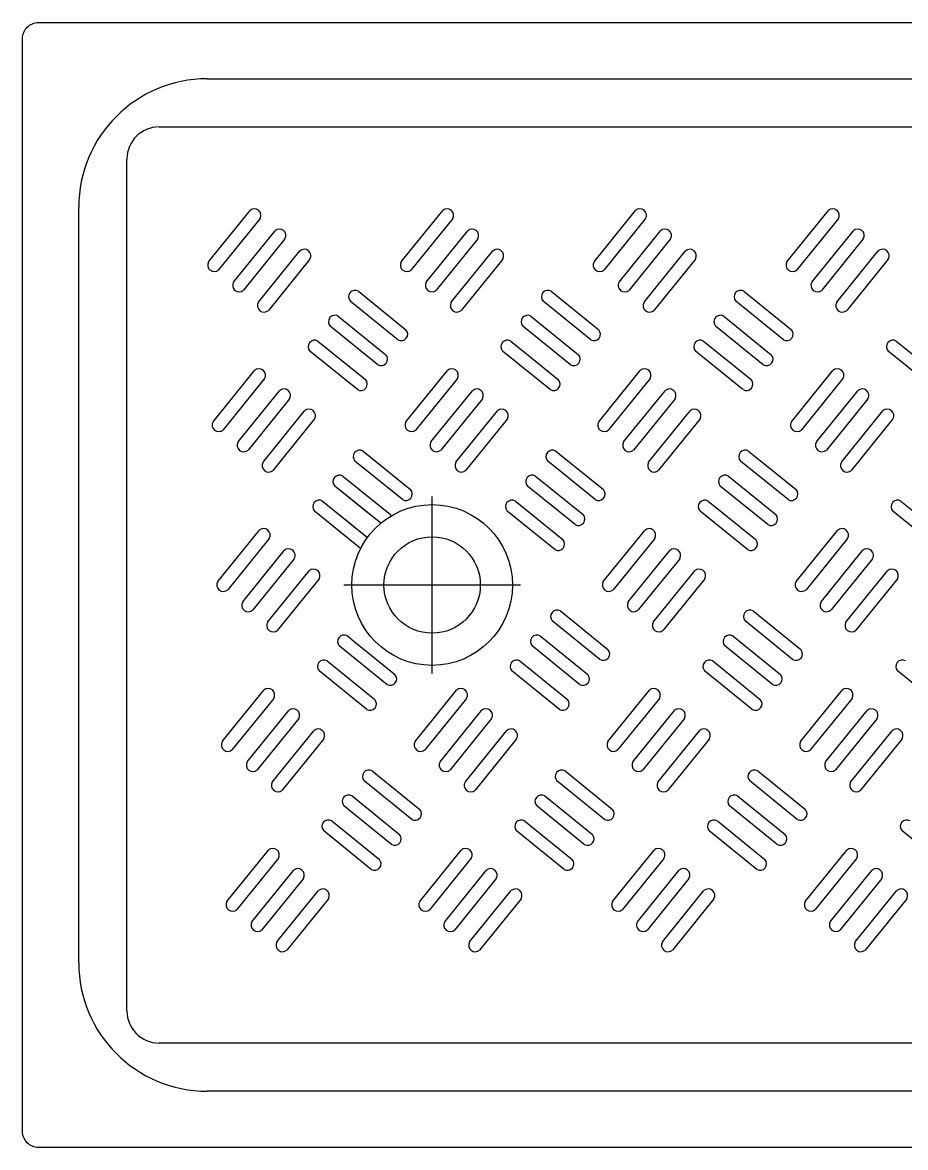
# Model space of a CAD drawing. Header units: millimetres. Extents: x 4.57 to 13.56, y 2.92 to 9.59.
# Drawn here: x 12.697 to 13.247, y 4.099 to 4.799 of the extents above; entities that cross this region are included whole.
import ezdxf

# ---------------------------------------------------------------- set-up
doc = ezdxf.new("R2010")
doc.units = ezdxf.units.MM
doc.linetypes.add('DASHDOT', pattern=[25.4, 12.7, -6.35, 0, -6.35])

msp = doc.modelspace()

# ---------------------------------------------------------------- linework, layer by layer
at = {"color": 18, "true_color": 0x000000}
for p, q in [((12.81201, 4.76382), (13.43201, 4.76382)), ((12.78201, 4.73382), (13.46201, 4.73382)), ((12.76201, 4.18382), (12.76201, 4.71382)), ((12.73201, 4.21382), (12.73201, 4.68382)), ((12.81281, 4.64989), (12.83866, 4.68182)), ((12.81281, 4.64989), (12.83866, 4.68182)), ((12.81281, 4.64989), (12.83866, 4.68182)), ((12.81281, 4.64989), (12.83866, 4.68182)), ((12.81281, 4.64989), (12.83866, 4.68182)), ((12.84488, 4.67678), (12.81903, 4.64486)), ((12.84488, 4.67678), (12.81903, 4.64486)), ((12.84488, 4.67678), (12.81903, 4.64486)), ((12.84488, 4.67678), (12.81903, 4.64486)), ((12.84488, 4.67678), (12.81903, 4.64486)), ((12.93281, 4.64989), (12.95866, 4.68182)), ((12.93281, 4.64989), (12.95866, 4.68182)), ((12.93281, 4.64989), (12.95866, 4.68182)), ((12.93281, 4.64989), (12.95866, 4.68182)), ((12.96488, 4.67678), (12.93903, 4.64486)), ((12.96488, 4.67678), (12.93903, 4.64486)), ((12.96488, 4.67678), (12.93903, 4.64486)), ((12.96488, 4.67678), (12.93903, 4.64486)), ((13.05281, 4.64989), (13.07866, 4.68182)), ((13.05281, 4.64989), (13.07866, 4.68182)), ((13.05281, 4.64989), (13.07866, 4.68182)), ((13.08488, 4.67678), (13.05903, 4.64486)), ((13.08488, 4.67678), (13.05903, 4.64486)), ((13.08488, 4.67678), (13.05903, 4.64486)), ((13.17281, 4.64989), (13.19866, 4.68182)), ((13.17281, 4.64989), (13.19866, 4.68182)), ((13.20488, 4.67678), (13.17903, 4.64486)), ((13.20488, 4.67678), (13.17903, 4.64486)), ((12.82836, 4.63731), (12.85421, 4.66923)), ((12.82836, 4.63731), (12.85421, 4.66923)), ((12.82836, 4.63731), (12.85421, 4.66923)), ((12.82836, 4.63731), (12.85421, 4.66923)), ((12.82836, 4.63731), (12.85421, 4.66923)), ((12.94836, 4.63731), (12.97421, 4.66923)), ((12.94836, 4.63731), (12.97421, 4.66923)), ((12.94836, 4.63731), (12.97421, 4.66923)), ((12.94836, 4.63731), (12.97421, 4.66923)), ((13.06836, 4.63731), (13.09421, 4.66923)), ((13.06836, 4.63731), (13.09421, 4.66923)), ((13.06836, 4.63731), (13.09421, 4.66923)), ((13.18836, 4.63731), (13.21421, 4.66923)), ((13.18836, 4.63731), (13.21421, 4.66923)), ((12.86042, 4.66419), (12.83457, 4.63227)), ((12.86042, 4.66419), (12.83457, 4.63227)), ((12.86042, 4.66419), (12.83457, 4.63227)), ((12.86042, 4.66419), (12.83457, 4.63227)), ((12.86042, 4.66419), (12.83457, 4.63227)), ((12.98042, 4.66419), (12.95457, 4.63227)), ((12.98042, 4.66419), (12.95457, 4.63227)), ((12.98042, 4.66419), (12.95457, 4.63227)), ((12.98042, 4.66419), (12.95457, 4.63227)), ((13.10042, 4.66419), (13.07457, 4.63227)), ((13.10042, 4.66419), (13.07457, 4.63227)), ((13.10042, 4.66419), (13.07457, 4.63227)), ((13.22042, 4.66419), (13.19457, 4.63227)), ((13.22042, 4.66419), (13.19457, 4.63227)), ((12.8439, 4.62472), (12.86975, 4.65664)), ((12.8439, 4.62472), (12.86975, 4.65664)), ((12.8439, 4.62472), (12.86975, 4.65664)), ((12.8439, 4.62472), (12.86975, 4.65664)), ((12.8439, 4.62472), (12.86975, 4.65664)), ((12.9639, 4.62472), (12.98975, 4.65664)), ((12.9639, 4.62472), (12.98975, 4.65664)), ((12.9639, 4.62472), (12.98975, 4.65664)), ((12.9639, 4.62472), (12.98975, 4.65664)), ((13.0839, 4.62472), (13.10975, 4.65664)), ((13.0839, 4.62472), (13.10975, 4.65664)), ((13.0839, 4.62472), (13.10975, 4.65664)), ((13.2039, 4.62472), (13.22975, 4.65664)), ((13.2039, 4.62472), (13.22975, 4.65664)), ((12.87597, 4.65161), (12.85012, 4.61968)), ((12.87597, 4.65161), (12.85012, 4.61968)), ((12.87597, 4.65161), (12.85012, 4.61968)), ((12.87597, 4.65161), (12.85012, 4.61968)), ((12.87597, 4.65161), (12.85012, 4.61968)), ((12.99597, 4.65161), (12.97012, 4.61968)), ((12.99597, 4.65161), (12.97012, 4.61968)), ((12.99597, 4.65161), (12.97012, 4.61968)), ((12.99597, 4.65161), (12.97012, 4.61968)), ((13.11597, 4.65161), (13.09012, 4.61968)), ((13.11597, 4.65161), (13.09012, 4.61968)), ((13.11597, 4.65161), (13.09012, 4.61968)), ((13.23597, 4.65161), (13.21012, 4.61968)), ((13.23597, 4.65161), (13.21012, 4.61968)), ((12.90612, 4.63164), (12.93573, 4.60767)), ((12.90612, 4.63164), (12.93573, 4.60767)), ((12.90612, 4.63164), (12.93573, 4.60767)), ((12.90612, 4.63164), (12.93573, 4.60767)), ((13.02612, 4.63164), (13.05573, 4.60767)), ((13.02612, 4.63164), (13.05573, 4.60767)), ((13.02612, 4.63164), (13.05573, 4.60767)), ((13.14612, 4.63164), (13.17573, 4.60767)), ((13.14612, 4.63164), (13.17573, 4.60767)), ((12.9307, 4.60145), (12.90109, 4.62543)), ((12.9307, 4.60145), (12.90109, 4.62543)), ((12.9307, 4.60145), (12.90109, 4.62543)), ((12.9307, 4.60145), (12.90109, 4.62543)), ((13.0507, 4.60145), (13.02109, 4.62543)), ((13.0507, 4.60145), (13.02109, 4.62543)), ((13.0507, 4.60145), (13.02109, 4.62543)), ((13.1707, 4.60145), (13.14109, 4.62543)), ((13.1707, 4.60145), (13.14109, 4.62543)), ((12.89354, 4.6161), (12.92314, 4.59212)), ((12.89354, 4.6161), (12.92314, 4.59212)), ((12.89354, 4.6161), (12.92314, 4.59212)), ((12.89354, 4.6161), (12.92314, 4.59212)), ((13.01354, 4.6161), (13.04314, 4.59212)), ((13.01354, 4.6161), (13.04314, 4.59212)), ((13.01354, 4.6161), (13.04314, 4.59212)), ((13.13354, 4.6161), (13.16314, 4.59212)), ((13.13354, 4.6161), (13.16314, 4.59212)), ((12.91811, 4.58591), (12.8885, 4.60988)), ((12.91811, 4.58591), (12.8885, 4.60988)), ((12.91811, 4.58591), (12.8885, 4.60988)), ((12.91811, 4.58591), (12.8885, 4.60988)), ((13.03811, 4.58591), (13.0085, 4.60988)), ((13.03811, 4.58591), (13.0085, 4.60988)), ((13.03811, 4.58591), (13.0085, 4.60988)), ((13.15811, 4.58591), (13.1285, 4.60988)), ((13.15811, 4.58591), (13.1285, 4.60988)), ((12.88095, 4.60056), (12.91056, 4.57658)), ((12.88095, 4.60056), (12.91056, 4.57658)), ((12.88095, 4.60056), (12.91056, 4.57658)), ((12.88095, 4.60056), (12.91056, 4.57658)), ((13.00095, 4.60056), (13.03056, 4.57658)), ((13.00095, 4.60056), (13.03056, 4.57658)), ((13.00095, 4.60056), (13.03056, 4.57658)), ((13.12095, 4.60056), (13.15056, 4.57658)), ((13.12095, 4.60056), (13.15056, 4.57658)), ((13.24095, 4.60056), (13.27056, 4.57658)), ((12.90552, 4.57036), (12.87591, 4.59434)), ((12.90552, 4.57036), (12.87591, 4.59434)), ((12.90552, 4.57036), (12.87591, 4.59434)), ((12.90552, 4.57036), (12.87591, 4.59434)), ((13.02552, 4.57036), (12.99591, 4.59434)), ((13.02552, 4.57036), (12.99591, 4.59434)), ((13.02552, 4.57036), (12.99591, 4.59434)), ((13.14552, 4.57036), (13.11591, 4.59434)), ((13.14552, 4.57036), (13.11591, 4.59434)), ((13.26552, 4.57036), (13.23591, 4.59434)), ((12.81568, 4.5504), (12.84153, 4.58232)), ((12.81568, 4.5504), (12.84153, 4.58232)), ((12.81568, 4.5504), (12.84153, 4.58232)), ((12.81568, 4.5504), (12.84153, 4.58232)), ((12.93568, 4.5504), (12.96153, 4.58232)), ((12.93568, 4.5504), (12.96153, 4.58232)), ((12.93568, 4.5504), (12.96153, 4.58232)), ((12.93568, 4.5504), (12.96153, 4.58232)), ((13.05568, 4.5504), (13.08153, 4.58232)), ((13.05568, 4.5504), (13.08153, 4.58232)), ((13.05568, 4.5504), (13.08153, 4.58232)), ((13.17568, 4.5504), (13.20153, 4.58232)), ((13.17568, 4.5504), (13.20153, 4.58232)), ((12.84775, 4.57729), (12.8219, 4.54536)), ((12.84775, 4.57729), (12.8219, 4.54536)), ((12.84775, 4.57729), (12.8219, 4.54536)), ((12.84775, 4.57729), (12.8219, 4.54536)), ((12.96775, 4.57729), (12.9419, 4.54536)), ((12.96775, 4.57729), (12.9419, 4.54536)), ((12.96775, 4.57729), (12.9419, 4.54536)), ((12.96775, 4.57729), (12.9419, 4.54536)), ((13.08775, 4.57729), (13.0619, 4.54536)), ((13.08775, 4.57729), (13.0619, 4.54536)), ((13.08775, 4.57729), (13.0619, 4.54536)), ((13.20775, 4.57729), (13.1819, 4.54536)), ((13.20775, 4.57729), (13.1819, 4.54536)), ((12.83122, 4.53781), (12.85707, 4.56973)), ((12.83122, 4.53781), (12.85707, 4.56973)), ((12.83122, 4.53781), (12.85707, 4.56973)), ((12.83122, 4.53781), (12.85707, 4.56973)), ((12.86329, 4.5647), (12.83744, 4.53278)), ((12.86329, 4.5647), (12.83744, 4.53278)), ((12.86329, 4.5647), (12.83744, 4.53278)), ((12.86329, 4.5647), (12.83744, 4.53278)), ((12.95122, 4.53781), (12.97707, 4.56973)), ((12.95122, 4.53781), (12.97707, 4.56973)), ((12.95122, 4.53781), (12.97707, 4.56973)), ((12.95122, 4.53781), (12.97707, 4.56973)), ((12.98329, 4.5647), (12.95744, 4.53278)), ((12.98329, 4.5647), (12.95744, 4.53278)), ((12.98329, 4.5647), (12.95744, 4.53278)), ((12.98329, 4.5647), (12.95744, 4.53278)), ((13.07122, 4.53781), (13.09707, 4.56973)), ((13.07122, 4.53781), (13.09707, 4.56973)), ((13.07122, 4.53781), (13.09707, 4.56973)), ((13.10329, 4.5647), (13.07744, 4.53278)), ((13.10329, 4.5647), (13.07744, 4.53278)), ((13.10329, 4.5647), (13.07744, 4.53278)), ((13.19122, 4.53781), (13.21707, 4.56973)), ((13.19122, 4.53781), (13.21707, 4.56973)), ((13.22329, 4.5647), (13.19744, 4.53278)), ((13.22329, 4.5647), (13.19744, 4.53278)), ((12.84677, 4.52522), (12.87262, 4.55715)), ((12.84677, 4.52522), (12.87262, 4.55715)), ((12.84677, 4.52522), (12.87262, 4.55715)), ((12.84677, 4.52522), (12.87262, 4.55715)), ((12.96677, 4.52522), (12.99262, 4.55715)), ((12.96677, 4.52522), (12.99262, 4.55715)), ((12.96677, 4.52522), (12.99262, 4.55715)), ((12.96677, 4.52522), (12.99262, 4.55715)), ((13.08677, 4.52522), (13.11262, 4.55715)), ((13.08677, 4.52522), (13.11262, 4.55715)), ((13.08677, 4.52522), (13.11262, 4.55715)), ((13.20677, 4.52522), (13.23262, 4.55715)), ((13.20677, 4.52522), (13.23262, 4.55715)), ((12.87883, 4.55211), (12.85298, 4.52019)), ((12.87883, 4.55211), (12.85298, 4.52019)), ((12.87883, 4.55211), (12.85298, 4.52019)), ((12.87883, 4.55211), (12.85298, 4.52019)), ((12.99883, 4.55211), (12.97298, 4.52019)), ((12.99883, 4.55211), (12.97298, 4.52019)), ((12.99883, 4.55211), (12.97298, 4.52019)), ((12.99883, 4.55211), (12.97298, 4.52019)), ((13.11883, 4.55211), (13.09298, 4.52019)), ((13.11883, 4.55211), (13.09298, 4.52019)), ((13.11883, 4.55211), (13.09298, 4.52019)), ((13.23883, 4.55211), (13.21298, 4.52019)), ((13.23883, 4.55211), (13.21298, 4.52019)), ((12.90899, 4.53215), (12.9386, 4.50817)), ((12.90899, 4.53215), (12.9386, 4.50817)), ((12.90899, 4.53215), (12.9386, 4.50817)), ((12.90899, 4.53215), (12.9386, 4.50817)), ((12.90899, 4.53215), (12.9386, 4.50817)), ((13.02899, 4.53215), (13.0586, 4.50817)), ((13.02899, 4.53215), (13.0586, 4.50817)), ((13.02899, 4.53215), (13.0586, 4.50817)), ((13.14899, 4.53215), (13.1786, 4.50817)), ((13.14899, 4.53215), (13.1786, 4.50817)), ((12.93356, 4.50195), (12.90395, 4.52593)), ((12.93356, 4.50195), (12.90395, 4.52593)), ((12.93356, 4.50195), (12.90395, 4.52593)), ((12.93017, 4.5047), (12.90395, 4.52593)), ((12.93017, 4.5047), (12.90395, 4.52593)), ((13.05356, 4.50195), (13.02395, 4.52593)), ((13.05356, 4.50195), (13.02395, 4.52593)), ((13.05356, 4.50195), (13.02395, 4.52593)), ((13.17356, 4.50195), (13.14395, 4.52593)), ((13.17356, 4.50195), (13.14395, 4.52593)), ((12.8964, 4.5166), (12.92601, 4.49263)), ((12.8964, 4.5166), (12.92601, 4.49263)), ((12.8964, 4.5166), (12.92601, 4.49263)), ((12.8964, 4.5166), (12.91859, 4.49864)), ((13.0164, 4.5166), (13.04601, 4.49263)), ((13.0164, 4.5166), (13.04601, 4.49263)), ((13.0164, 4.5166), (13.04601, 4.49263)), ((13.1364, 4.5166), (13.16601, 4.49263)), ((13.1364, 4.5166), (13.16601, 4.49263)), ((12.91999, 4.48721), (12.89137, 4.51039)), ((12.91999, 4.48721), (12.89137, 4.51039)), ((12.91999, 4.48721), (12.89137, 4.51039)), ((12.91209, 4.49361), (12.89137, 4.51039)), ((13.04098, 4.48641), (13.01137, 4.51039)), ((13.04098, 4.48641), (13.01137, 4.51039)), ((13.04098, 4.48641), (13.01137, 4.51039)), ((13.16098, 4.48641), (13.13137, 4.51039)), ((13.16098, 4.48641), (13.13137, 4.51039)), ((12.88382, 4.50106), (12.91174, 4.47845)), ((12.88382, 4.50106), (12.91174, 4.47845)), ((12.88382, 4.50106), (12.91174, 4.47845)), ((12.88382, 4.50106), (12.90396, 4.48475)), ((13.00382, 4.50106), (13.03343, 4.47708)), ((13.00382, 4.50106), (13.03343, 4.47708)), ((13.00382, 4.50106), (13.03343, 4.47708)), ((13.12382, 4.50106), (13.15343, 4.47708)), ((13.12382, 4.50106), (13.15343, 4.47708)), ((13.24382, 4.50106), (13.27343, 4.47708)), ((12.9075, 4.47159), (12.87878, 4.49484)), ((12.9075, 4.47159), (12.87878, 4.49484)), ((12.9075, 4.47159), (12.87878, 4.49484)), ((12.89959, 4.478), (12.87878, 4.49484)), ((13.02839, 4.47087), (12.99878, 4.49484)), ((13.02839, 4.47087), (12.99878, 4.49484)), ((13.02839, 4.47087), (12.99878, 4.49484)), ((13.14839, 4.47087), (13.11878, 4.49484)), ((13.14839, 4.47087), (13.11878, 4.49484)), ((13.26839, 4.47087), (13.23878, 4.49484)), ((12.81855, 4.4509), (12.8444, 4.48282)), ((12.81855, 4.4509), (12.8444, 4.48282)), ((12.81855, 4.4509), (12.8444, 4.48282)), ((13.05855, 4.4509), (13.0844, 4.48282)), ((13.05855, 4.4509), (13.0844, 4.48282)), ((13.05855, 4.4509), (13.0844, 4.48282)), ((13.17855, 4.4509), (13.2044, 4.48282)), ((13.17855, 4.4509), (13.2044, 4.48282)), ((12.85061, 4.47779), (12.82476, 4.44587)), ((12.85061, 4.47779), (12.82476, 4.44587)), ((12.85061, 4.47779), (12.82476, 4.44587)), ((13.09061, 4.47779), (13.06476, 4.44587)), ((13.09061, 4.47779), (13.06476, 4.44587)), ((13.09061, 4.47779), (13.06476, 4.44587)), ((13.21061, 4.47779), (13.18476, 4.44587)), ((13.21061, 4.47779), (13.18476, 4.44587)), ((12.83409, 4.43831), (12.85994, 4.47024)), ((12.83409, 4.43831), (12.85994, 4.47024)), ((12.83409, 4.43831), (12.85994, 4.47024)), ((13.07409, 4.43831), (13.09994, 4.47024)), ((13.07409, 4.43831), (13.09994, 4.47024)), ((13.07409, 4.43831), (13.09994, 4.47024)), ((13.19409, 4.43831), (13.21994, 4.47024)), ((13.19409, 4.43831), (13.21994, 4.47024)), ((12.86616, 4.4652), (12.84031, 4.43328)), ((12.86616, 4.4652), (12.84031, 4.43328)), ((12.86616, 4.4652), (12.84031, 4.43328)), ((13.10616, 4.4652), (13.08031, 4.43328)), ((13.10616, 4.4652), (13.08031, 4.43328)), ((13.10616, 4.4652), (13.08031, 4.43328)), ((13.22616, 4.4652), (13.20031, 4.43328)), ((13.22616, 4.4652), (13.20031, 4.43328)), ((12.84963, 4.42573), (12.87548, 4.45765)), ((12.84963, 4.42573), (12.87548, 4.45765)), ((12.84963, 4.42573), (12.87548, 4.45765)), ((12.8817, 4.45262), (12.85585, 4.42069)), ((12.8817, 4.45262), (12.85585, 4.42069)), ((12.8817, 4.45262), (12.85585, 4.42069)), ((13.08963, 4.42573), (13.11548, 4.45765)), ((13.08963, 4.42573), (13.11548, 4.45765)), ((13.08963, 4.42573), (13.11548, 4.45765)), ((13.1217, 4.45262), (13.09585, 4.42069)), ((13.1217, 4.45262), (13.09585, 4.42069)), ((13.1217, 4.45262), (13.09585, 4.42069)), ((13.20963, 4.42573), (13.23548, 4.45765)), ((13.20963, 4.42573), (13.23548, 4.45765)), ((13.2417, 4.45262), (13.21585, 4.42069)), ((13.2417, 4.45262), (13.21585, 4.42069)), ((13.03186, 4.43265), (13.06146, 4.40867)), ((13.15186, 4.43265), (13.18146, 4.40867)), ((13.15186, 4.43265), (13.18146, 4.40867)), ((13.05643, 4.40246), (13.02682, 4.42643)), ((13.17643, 4.40246), (13.14682, 4.42643)), ((13.17643, 4.40246), (13.14682, 4.42643)), ((12.89927, 4.41711), (12.9032, 4.41392)), ((12.89927, 4.41711), (12.9032, 4.41392)), ((13.01927, 4.41711), (13.04888, 4.39313)), ((13.13927, 4.41711), (13.16888, 4.39313)), ((13.13927, 4.41711), (13.16888, 4.39313)), ((12.92384, 4.38691), (12.89423, 4.41089)), ((12.92384, 4.38691), (12.89423, 4.41089)), ((12.9032, 4.41392), (12.92846, 4.39347)), ((13.04384, 4.38691), (13.01423, 4.41089)), ((13.16384, 4.38691), (13.13423, 4.41089)), ((13.16384, 4.38691), (13.13423, 4.41089)), ((12.88668, 4.40157), (12.91629, 4.37759)), ((12.88668, 4.40157), (12.91629, 4.37759)), ((13.00668, 4.40157), (13.03629, 4.37759)), ((13.12668, 4.40157), (13.15629, 4.37759)), ((13.12668, 4.40157), (13.15629, 4.37759)), ((12.91126, 4.37137), (12.88165, 4.39535)), ((12.91126, 4.37137), (12.88165, 4.39535)), ((12.92803, 4.39382), (12.92888, 4.39313)), ((12.92803, 4.39382), (12.92888, 4.39313)), ((13.03126, 4.37137), (13.00165, 4.39535)), ((13.15126, 4.37137), (13.12165, 4.39535)), ((13.15126, 4.37137), (13.12165, 4.39535)), ((13.27126, 4.37137), (13.24165, 4.39535)), ((12.82141, 4.35141), (12.84726, 4.38333)), ((12.82141, 4.35141), (12.84726, 4.38333)), ((12.94141, 4.35141), (12.96726, 4.38333)), ((12.94141, 4.35141), (12.96726, 4.38333)), ((13.06141, 4.35141), (13.08726, 4.38333)), ((13.06141, 4.35141), (13.08726, 4.38333)), ((13.18141, 4.35141), (13.20726, 4.38333)), ((13.18141, 4.35141), (13.20726, 4.38333)), ((12.85348, 4.37829), (12.82763, 4.34637)), ((12.85348, 4.37829), (12.82763, 4.34637)), ((12.97348, 4.37829), (12.94763, 4.34637)), ((12.97348, 4.37829), (12.94763, 4.34637)), ((13.09348, 4.37829), (13.06763, 4.34637)), ((13.09348, 4.37829), (13.06763, 4.34637)), ((13.21348, 4.37829), (13.18763, 4.34637)), ((13.21348, 4.37829), (13.18763, 4.34637)), ((12.83696, 4.33882), (12.86281, 4.37074)), ((12.83696, 4.33882), (12.86281, 4.37074)), ((12.95696, 4.33882), (12.98281, 4.37074)), ((12.95696, 4.33882), (12.98281, 4.37074)), ((13.07696, 4.33882), (13.10281, 4.37074)), ((13.07696, 4.33882), (13.10281, 4.37074)), ((13.19696, 4.33882), (13.22281, 4.37074)), ((13.19696, 4.33882), (13.22281, 4.37074)), ((12.86902, 4.36571), (12.84317, 4.33378)), ((12.86902, 4.36571), (12.84317, 4.33378)), ((12.98902, 4.36571), (12.96317, 4.33378)), ((12.98902, 4.36571), (12.96317, 4.33378)), ((13.10902, 4.36571), (13.08317, 4.33378)), ((13.10902, 4.36571), (13.08317, 4.33378)), ((13.22902, 4.36571), (13.20317, 4.33378)), ((13.22902, 4.36571), (13.20317, 4.33378)), ((12.8525, 4.32623), (12.87835, 4.35816)), ((12.8525, 4.32623), (12.87835, 4.35816)), ((12.9725, 4.32623), (12.99835, 4.35816)), ((12.9725, 4.32623), (12.99835, 4.35816)), ((13.0925, 4.32623), (13.11835, 4.35816)), ((13.0925, 4.32623), (13.11835, 4.35816)), ((13.2125, 4.32623), (13.23835, 4.35816)), ((13.2125, 4.32623), (13.23835, 4.35816)), ((12.88457, 4.35312), (12.85872, 4.3212)), ((12.88457, 4.35312), (12.85872, 4.3212)), ((13.00457, 4.35312), (12.97872, 4.3212)), ((13.00457, 4.35312), (12.97872, 4.3212)), ((13.12457, 4.35312), (13.09872, 4.3212)), ((13.12457, 4.35312), (13.09872, 4.3212)), ((13.24457, 4.35312), (13.21872, 4.3212)), ((13.24457, 4.35312), (13.21872, 4.3212)), ((12.91472, 4.33316), (12.94433, 4.30918)), ((13.03472, 4.33316), (13.06433, 4.30918)), ((13.15472, 4.33316), (13.18433, 4.30918)), ((12.9393, 4.30296), (12.90969, 4.32694)), ((13.0593, 4.30296), (13.02969, 4.32694)), ((13.1793, 4.30296), (13.14969, 4.32694)), ((12.90214, 4.31761), (12.93175, 4.29364)), ((13.02214, 4.31761), (13.05175, 4.29364)), ((13.14214, 4.31761), (13.17175, 4.29364)), ((12.92671, 4.28742), (12.8971, 4.3114)), ((13.04671, 4.28742), (13.0171, 4.3114)), ((13.16671, 4.28742), (13.1371, 4.3114)), ((12.88955, 4.30207), (12.91916, 4.27809)), ((13.00955, 4.30207), (13.03916, 4.27809)), ((13.12955, 4.30207), (13.15916, 4.27809)), ((12.91412, 4.27188), (12.88451, 4.29585)), ((13.03412, 4.27188), (13.00451, 4.29585)), ((13.15412, 4.27188), (13.12451, 4.29585)), ((13.27412, 4.27188), (13.24451, 4.29585)), ((12.82428, 4.25191), (12.85013, 4.28383)), ((12.85635, 4.2788), (12.8305, 4.24688)), ((12.94428, 4.25191), (12.97013, 4.28383)), ((12.97635, 4.2788), (12.9505, 4.24688)), ((13.06428, 4.25191), (13.09013, 4.28383)), ((13.09635, 4.2788), (13.0705, 4.24688)), ((13.18428, 4.25191), (13.21013, 4.28383)), ((13.21635, 4.2788), (13.1905, 4.24688)), ((12.83982, 4.23932), (12.86567, 4.27125)), ((12.95982, 4.23932), (12.98567, 4.27125)), ((13.07982, 4.23932), (13.10567, 4.27125)), ((13.19982, 4.23932), (13.22567, 4.27125)), ((12.87189, 4.26621), (12.84604, 4.23429)), ((12.99189, 4.26621), (12.96604, 4.23429)), ((13.11189, 4.26621), (13.08604, 4.23429)), ((13.23189, 4.26621), (13.20604, 4.23429)), ((12.85537, 4.22674), (12.88122, 4.25866)), ((12.97537, 4.22674), (13.00122, 4.25866)), ((13.09537, 4.22674), (13.12122, 4.25866)), ((13.21537, 4.22674), (13.24122, 4.25866)), ((12.88743, 4.25363), (12.86158, 4.2217)), ((13.00743, 4.25363), (12.98158, 4.2217)), ((13.12743, 4.25363), (13.10158, 4.2217)), ((13.24743, 4.25363), (13.22158, 4.2217)), ((13.46201, 4.16382), (12.78201, 4.16382)), ((13.43201, 4.13382), (12.81201, 4.13382))]:
    msp.add_line(p, q, dxfattribs=at)
at = {"color": 18, "linetype": 'DASHDOT', "true_color": 0x000000}
for p, q in [((12.95201, 4.39382), (12.95201, 4.50382)), ((12.89701, 4.44882), (13.00701, 4.44882))]:
    msp.add_line(p, q, dxfattribs=at)
at = {"color": 18, "true_color": 0x000000}
msp.add_lwpolyline([(12.70701, 4.09882, -0.414214), (12.69701, 4.10882), (12.69701, 4.78882, -0.414214), (12.70701, 4.79882), (13.53701, 4.79882, -0.414214), (13.54701, 4.78882), (13.54701, 4.10882, -0.414214), (13.53701, 4.09882)], format="xyb", close=True, dxfattribs=at)
for radius in [0.05, 0.03]:
    msp.add_circle((12.95201, 4.44882), radius, dxfattribs=at)
for centre, radius, start, end in [((12.81201, 4.68382), 0.08, 90, 180), ((12.78201, 4.71382), 0.02, 90, 180), ((12.84141, 4.67885), 0.00404, 329.26219, 132.73781), ((12.84141, 4.67885), 0.00404, 329.26219, 132.73781), ((12.84141, 4.67885), 0.00404, 329.26219, 132.73781), ((12.84141, 4.67885), 0.00404, 329.26219, 132.73781), ((12.84141, 4.67885), 0.00404, 329.26219, 132.73781), ((12.96141, 4.67885), 0.00404, 329.26219, 132.73781), ((12.96141, 4.67885), 0.00404, 329.26219, 132.73781), ((12.96141, 4.67885), 0.00404, 329.26219, 132.73781), ((12.96141, 4.67885), 0.00404, 329.26219, 132.73781), ((13.08141, 4.67885), 0.00404, 329.26219, 132.73781), ((13.08141, 4.67885), 0.00404, 329.26219, 132.73781), ((13.08141, 4.67885), 0.00404, 329.26219, 132.73781), ((13.20141, 4.67885), 0.00404, 329.26219, 132.73781), ((13.20141, 4.67885), 0.00404, 329.26219, 132.73781), ((12.85695, 4.66626), 0.00404, 329.26219, 132.73781), ((12.85695, 4.66626), 0.00404, 329.26219, 132.73781), ((12.85695, 4.66626), 0.00404, 329.26219, 132.73781), ((12.85695, 4.66626), 0.00404, 329.26219, 132.73781), ((12.85695, 4.66626), 0.00404, 329.26219, 132.73781), ((12.97695, 4.66626), 0.00404, 329.26219, 132.73781), ((12.97695, 4.66626), 0.00404, 329.26219, 132.73781), ((12.97695, 4.66626), 0.00404, 329.26219, 132.73781), ((12.97695, 4.66626), 0.00404, 329.26219, 132.73781), ((13.09695, 4.66626), 0.00404, 329.26219, 132.73781), ((13.09695, 4.66626), 0.00404, 329.26219, 132.73781), ((13.09695, 4.66626), 0.00404, 329.26219, 132.73781), ((13.21695, 4.66626), 0.00404, 329.26219, 132.73781), ((13.21695, 4.66626), 0.00404, 329.26219, 132.73781), ((12.87249, 4.65367), 0.00404, 329.26219, 132.73781), ((12.87249, 4.65367), 0.00404, 329.26219, 132.73781), ((12.87249, 4.65367), 0.00404, 329.26219, 132.73781), ((12.87249, 4.65367), 0.00404, 329.26219, 132.73781), ((12.87249, 4.65367), 0.00404, 329.26219, 132.73781), ((12.99249, 4.65367), 0.00404, 329.26219, 132.73781), ((12.99249, 4.65367), 0.00404, 329.26219, 132.73781), ((12.99249, 4.65367), 0.00404, 329.26219, 132.73781), ((12.99249, 4.65367), 0.00404, 329.26219, 132.73781), ((13.11249, 4.65367), 0.00404, 329.26219, 132.73781), ((13.11249, 4.65367), 0.00404, 329.26219, 132.73781), ((13.11249, 4.65367), 0.00404, 329.26219, 132.73781), ((13.23249, 4.65367), 0.00404, 329.26219, 132.73781), ((13.23249, 4.65367), 0.00404, 329.26219, 132.73781), ((12.81629, 4.64783), 0.00404, 149.26219, 312.73781), ((12.81629, 4.64783), 0.00404, 149.26219, 312.73781), ((12.81629, 4.64783), 0.00404, 149.26219, 312.73781), ((12.81629, 4.64783), 0.00404, 149.26219, 312.73781), ((12.81629, 4.64783), 0.00404, 149.26219, 312.73781), ((12.93629, 4.64783), 0.00404, 149.26219, 312.73781), ((12.93629, 4.64783), 0.00404, 149.26219, 312.73781), ((12.93629, 4.64783), 0.00404, 149.26219, 312.73781), ((12.93629, 4.64783), 0.00404, 149.26219, 312.73781), ((13.05629, 4.64783), 0.00404, 149.26219, 312.73781), ((13.05629, 4.64783), 0.00404, 149.26219, 312.73781), ((13.05629, 4.64783), 0.00404, 149.26219, 312.73781), ((13.17629, 4.64783), 0.00404, 149.26219, 312.73781), ((13.17629, 4.64783), 0.00404, 149.26219, 312.73781), ((12.83183, 4.63524), 0.00404, 149.26219, 312.73781), ((12.83183, 4.63524), 0.00404, 149.26219, 312.73781), ((12.83183, 4.63524), 0.00404, 149.26219, 312.73781), ((12.83183, 4.63524), 0.00404, 149.26219, 312.73781), ((12.83183, 4.63524), 0.00404, 149.26219, 312.73781), ((12.95183, 4.63524), 0.00404, 149.26219, 312.73781), ((12.95183, 4.63524), 0.00404, 149.26219, 312.73781), ((12.95183, 4.63524), 0.00404, 149.26219, 312.73781), ((12.95183, 4.63524), 0.00404, 149.26219, 312.73781), ((13.07183, 4.63524), 0.00404, 149.26219, 312.73781), ((13.07183, 4.63524), 0.00404, 149.26219, 312.73781), ((13.07183, 4.63524), 0.00404, 149.26219, 312.73781), ((13.19183, 4.63524), 0.00404, 149.26219, 312.73781), ((13.19183, 4.63524), 0.00404, 149.26219, 312.73781), ((12.90406, 4.62817), 0.00404, 59.26219, 222.73781), ((12.90406, 4.62817), 0.00404, 59.26219, 222.73781), ((12.90406, 4.62817), 0.00404, 59.26219, 222.73781), ((12.90406, 4.62817), 0.00404, 59.26219, 222.73781), ((13.02406, 4.62817), 0.00404, 59.26219, 222.73781), ((13.02406, 4.62817), 0.00404, 59.26219, 222.73781), ((13.02406, 4.62817), 0.00404, 59.26219, 222.73781), ((13.14406, 4.62817), 0.00404, 59.26219, 222.73781), ((13.14406, 4.62817), 0.00404, 59.26219, 222.73781), ((12.84737, 4.62265), 0.00404, 149.26219, 312.73781), ((12.84737, 4.62265), 0.00404, 149.26219, 312.73781), ((12.84737, 4.62265), 0.00404, 149.26219, 312.73781), ((12.84737, 4.62265), 0.00404, 149.26219, 312.73781), ((12.84737, 4.62265), 0.00404, 149.26219, 312.73781), ((12.96737, 4.62265), 0.00404, 149.26219, 312.73781), ((12.96737, 4.62265), 0.00404, 149.26219, 312.73781), ((12.96737, 4.62265), 0.00404, 149.26219, 312.73781), ((12.96737, 4.62265), 0.00404, 149.26219, 312.73781), ((13.08737, 4.62265), 0.00404, 149.26219, 312.73781), ((13.08737, 4.62265), 0.00404, 149.26219, 312.73781), ((13.08737, 4.62265), 0.00404, 149.26219, 312.73781), ((13.20737, 4.62265), 0.00404, 149.26219, 312.73781), ((13.20737, 4.62265), 0.00404, 149.26219, 312.73781), ((12.89147, 4.61263), 0.00404, 59.26219, 222.73781), ((12.89147, 4.61263), 0.00404, 59.26219, 222.73781), ((12.89147, 4.61263), 0.00404, 59.26219, 222.73781), ((12.89147, 4.61263), 0.00404, 59.26219, 222.73781), ((12.89147, 4.61263), 0.00404, 59.26219, 222.73781), ((13.01147, 4.61263), 0.00404, 59.26219, 222.73781), ((13.01147, 4.61263), 0.00404, 59.26219, 222.73781), ((13.01147, 4.61263), 0.00404, 59.26219, 222.73781), ((13.01147, 4.61263), 0.00404, 59.26219, 222.73781), ((13.13147, 4.61263), 0.00404, 59.26219, 222.73781), ((13.13147, 4.61263), 0.00404, 59.26219, 222.73781), ((13.13147, 4.61263), 0.00404, 59.26219, 222.73781), ((12.93276, 4.60492), 0.00404, 239.26219, 42.73781), ((12.93276, 4.60492), 0.00404, 239.26219, 42.73781), ((12.93276, 4.60492), 0.00404, 239.26219, 42.73781), ((12.93276, 4.60492), 0.00404, 239.26219, 42.73781), ((13.05276, 4.60492), 0.00404, 239.26219, 42.73781), ((13.05276, 4.60492), 0.00404, 239.26219, 42.73781), ((13.05276, 4.60492), 0.00404, 239.26219, 42.73781), ((13.17276, 4.60492), 0.00404, 239.26219, 42.73781), ((13.17276, 4.60492), 0.00404, 239.26219, 42.73781), ((12.87888, 4.59708), 0.00404, 59.26219, 222.73781), ((12.87888, 4.59708), 0.00404, 59.26219, 222.73781), ((12.87888, 4.59708), 0.00404, 59.26219, 222.73781), ((12.87888, 4.59708), 0.00404, 59.26219, 222.73781), ((12.87888, 4.59708), 0.00404, 59.26219, 222.73781), ((12.99888, 4.59708), 0.00404, 59.26219, 222.73781), ((12.99888, 4.59708), 0.00404, 59.26219, 222.73781), ((12.99888, 4.59708), 0.00404, 59.26219, 222.73781), ((12.99888, 4.59708), 0.00404, 59.26219, 222.73781), ((13.11888, 4.59708), 0.00404, 59.26219, 222.73781), ((13.11888, 4.59708), 0.00404, 59.26219, 222.73781), ((13.11888, 4.59708), 0.00404, 59.26219, 222.73781), ((13.23888, 4.59708), 0.00404, 59.26219, 222.73781), ((13.23888, 4.59708), 0.00404, 59.26219, 222.73781), ((12.92018, 4.58938), 0.00404, 239.26219, 42.73781), ((12.92018, 4.58938), 0.00404, 239.26219, 42.73781), ((12.92018, 4.58938), 0.00404, 239.26219, 42.73781), ((12.92018, 4.58938), 0.00404, 239.26219, 42.73781), ((13.04018, 4.58938), 0.00404, 239.26219, 42.73781), ((13.04018, 4.58938), 0.00404, 239.26219, 42.73781), ((13.04018, 4.58938), 0.00404, 239.26219, 42.73781), ((13.16018, 4.58938), 0.00404, 239.26219, 42.73781), ((13.16018, 4.58938), 0.00404, 239.26219, 42.73781), ((12.84427, 4.57935), 0.00404, 329.26219, 132.73781), ((12.84427, 4.57935), 0.00404, 329.26219, 132.73781), ((12.84427, 4.57935), 0.00404, 329.26219, 132.73781), ((12.84427, 4.57935), 0.00404, 329.26219, 132.73781), ((12.96427, 4.57935), 0.00404, 329.26219, 132.73781), ((12.96427, 4.57935), 0.00404, 329.26219, 132.73781), ((12.96427, 4.57935), 0.00404, 329.26219, 132.73781), ((12.96427, 4.57935), 0.00404, 329.26219, 132.73781), ((13.08427, 4.57935), 0.00404, 329.26219, 132.73781), ((13.08427, 4.57935), 0.00404, 329.26219, 132.73781), ((13.08427, 4.57935), 0.00404, 329.26219, 132.73781), ((13.20427, 4.57935), 0.00404, 329.26219, 132.73781), ((13.20427, 4.57935), 0.00404, 329.26219, 132.73781), ((12.90759, 4.57384), 0.00404, 239.26219, 42.73781), ((12.90759, 4.57384), 0.00404, 239.26219, 42.73781), ((12.90759, 4.57384), 0.00404, 239.26219, 42.73781), ((12.90759, 4.57384), 0.00404, 239.26219, 42.73781), ((13.02759, 4.57384), 0.00404, 239.26219, 42.73781), ((13.02759, 4.57384), 0.00404, 239.26219, 42.73781), ((13.02759, 4.57384), 0.00404, 239.26219, 42.73781), ((13.14759, 4.57384), 0.00404, 239.26219, 42.73781), ((13.14759, 4.57384), 0.00404, 239.26219, 42.73781), ((12.85982, 4.56676), 0.00404, 329.26219, 132.73781), ((12.85982, 4.56676), 0.00404, 329.26219, 132.73781), ((12.85982, 4.56676), 0.00404, 329.26219, 132.73781), ((12.85982, 4.56676), 0.00404, 329.26219, 132.73781), ((12.97982, 4.56676), 0.00404, 329.26219, 132.73781), ((12.97982, 4.56676), 0.00404, 329.26219, 132.73781), ((12.97982, 4.56676), 0.00404, 329.26219, 132.73781), ((12.97982, 4.56676), 0.00404, 329.26219, 132.73781), ((13.09982, 4.56676), 0.00404, 329.26219, 132.73781), ((13.09982, 4.56676), 0.00404, 329.26219, 132.73781), ((13.09982, 4.56676), 0.00404, 329.26219, 132.73781), ((13.21982, 4.56676), 0.00404, 329.26219, 132.73781), ((13.21982, 4.56676), 0.00404, 329.26219, 132.73781), ((12.87536, 4.55418), 0.00404, 329.26219, 132.73781), ((12.87536, 4.55418), 0.00404, 329.26219, 132.73781), ((12.87536, 4.55418), 0.00404, 329.26219, 132.73781), ((12.87536, 4.55418), 0.00404, 329.26219, 132.73781), ((12.99536, 4.55418), 0.00404, 329.26219, 132.73781), ((12.99536, 4.55418), 0.00404, 329.26219, 132.73781), ((12.99536, 4.55418), 0.00404, 329.26219, 132.73781), ((12.99536, 4.55418), 0.00404, 329.26219, 132.73781), ((13.11536, 4.55418), 0.00404, 329.26219, 132.73781), ((13.11536, 4.55418), 0.00404, 329.26219, 132.73781), ((13.11536, 4.55418), 0.00404, 329.26219, 132.73781), ((13.23536, 4.55418), 0.00404, 329.26219, 132.73781), ((13.23536, 4.55418), 0.00404, 329.26219, 132.73781), ((12.81915, 4.54833), 0.00404, 149.26219, 312.73781), ((12.81915, 4.54833), 0.00404, 149.26219, 312.73781), ((12.81915, 4.54833), 0.00404, 149.26219, 312.73781), ((12.81915, 4.54833), 0.00404, 149.26219, 312.73781), ((12.93915, 4.54833), 0.00404, 149.26219, 312.73781), ((12.93915, 4.54833), 0.00404, 149.26219, 312.73781), ((12.93915, 4.54833), 0.00404, 149.26219, 312.73781), ((12.93915, 4.54833), 0.00404, 149.26219, 312.73781), ((13.05915, 4.54833), 0.00404, 149.26219, 312.73781), ((13.05915, 4.54833), 0.00404, 149.26219, 312.73781), ((13.05915, 4.54833), 0.00404, 149.26219, 312.73781), ((13.17915, 4.54833), 0.00404, 149.26219, 312.73781), ((13.17915, 4.54833), 0.00404, 149.26219, 312.73781), ((12.8347, 4.53574), 0.00404, 149.26219, 312.73781), ((12.8347, 4.53574), 0.00404, 149.26219, 312.73781), ((12.8347, 4.53574), 0.00404, 149.26219, 312.73781), ((12.8347, 4.53574), 0.00404, 149.26219, 312.73781), ((12.9547, 4.53574), 0.00404, 149.26219, 312.73781), ((12.9547, 4.53574), 0.00404, 149.26219, 312.73781), ((12.9547, 4.53574), 0.00404, 149.26219, 312.73781), ((12.9547, 4.53574), 0.00404, 149.26219, 312.73781), ((13.0747, 4.53574), 0.00404, 149.26219, 312.73781), ((13.0747, 4.53574), 0.00404, 149.26219, 312.73781), ((13.0747, 4.53574), 0.00404, 149.26219, 312.73781), ((13.1947, 4.53574), 0.00404, 149.26219, 312.73781), ((13.1947, 4.53574), 0.00404, 149.26219, 312.73781), ((12.90692, 4.52867), 0.00404, 59.26219, 222.73781), ((12.90692, 4.52867), 0.00404, 59.26219, 222.73781), ((12.90692, 4.52867), 0.00404, 59.26219, 222.73781), ((12.90692, 4.52867), 0.00404, 59.26219, 222.73781), ((12.90692, 4.52867), 0.00404, 59.26219, 222.73781), ((13.02692, 4.52867), 0.00404, 59.26219, 222.73781), ((13.02692, 4.52867), 0.00404, 59.26219, 222.73781), ((13.02692, 4.52867), 0.00404, 59.26219, 222.73781), ((13.14692, 4.52867), 0.00404, 59.26219, 222.73781), ((13.14692, 4.52867), 0.00404, 59.26219, 222.73781), ((12.85024, 4.52316), 0.00404, 149.26219, 312.73781), ((12.85024, 4.52316), 0.00404, 149.26219, 312.73781), ((12.85024, 4.52316), 0.00404, 149.26219, 312.73781), ((12.85024, 4.52316), 0.00404, 149.26219, 312.73781), ((12.97024, 4.52316), 0.00404, 149.26219, 312.73781), ((12.97024, 4.52316), 0.00404, 149.26219, 312.73781), ((12.97024, 4.52316), 0.00404, 149.26219, 312.73781), ((12.97024, 4.52316), 0.00404, 149.26219, 312.73781), ((13.09024, 4.52316), 0.00404, 149.26219, 312.73781), ((13.09024, 4.52316), 0.00404, 149.26219, 312.73781), ((13.09024, 4.52316), 0.00404, 149.26219, 312.73781), ((13.21024, 4.52316), 0.00404, 149.26219, 312.73781), ((13.21024, 4.52316), 0.00404, 149.26219, 312.73781), ((12.89434, 4.51313), 0.00404, 59.26219, 222.73781), ((12.89434, 4.51313), 0.00404, 59.26219, 222.73781), ((12.89434, 4.51313), 0.00404, 59.26219, 222.73781), ((12.89434, 4.51313), 0.00404, 59.26219, 222.73781), ((12.89434, 4.51313), 0.00404, 59.26219, 222.73781), ((12.89434, 4.51313), 0.00404, 59.26219, 222.73781), ((12.89434, 4.51313), 0.00404, 59.26219, 222.73781), ((13.01434, 4.51313), 0.00404, 59.26219, 222.73781), ((13.01434, 4.51313), 0.00404, 59.26219, 222.73781), ((13.01434, 4.51313), 0.00404, 59.26219, 222.73781), ((13.01434, 4.51313), 0.00404, 59.26219, 222.73781), ((13.13434, 4.51313), 0.00404, 59.26219, 222.73781), ((13.13434, 4.51313), 0.00404, 59.26219, 222.73781), ((13.13434, 4.51313), 0.00404, 59.26219, 222.73781), ((12.93563, 4.50543), 0.00404, 239.26219, 42.73781), ((12.93563, 4.50543), 0.00404, 239.26219, 42.73781), ((12.93563, 4.50543), 0.00404, 239.26219, 42.73781), ((12.93563, 4.50543), 0.00404, 29.53986, 42.73781), ((12.93563, 4.50543), 0.00404, 29.53986, 42.73781), ((12.93563, 4.50543), 0.00404, 29.53986, 42.73781), ((13.05563, 4.50543), 0.00404, 239.26219, 42.73781), ((13.05563, 4.50543), 0.00404, 239.26219, 42.73781), ((13.05563, 4.50543), 0.00404, 239.26219, 42.73781), ((13.17563, 4.50543), 0.00404, 239.26219, 42.73781), ((13.17563, 4.50543), 0.00404, 239.26219, 42.73781), ((12.88175, 4.49759), 0.00404, 59.26219, 222.73781), ((12.88175, 4.49759), 0.00404, 59.26219, 222.73781), ((12.88175, 4.49759), 0.00404, 59.26219, 222.73781), ((12.88175, 4.49759), 0.00404, 59.26219, 222.73781), ((12.88175, 4.49759), 0.00404, 59.26219, 222.73781), ((12.88175, 4.49759), 0.00404, 59.26219, 222.73781), ((12.88175, 4.49759), 0.00404, 59.26219, 222.73781), ((13.00175, 4.49759), 0.00404, 59.26219, 222.73781), ((13.00175, 4.49759), 0.00404, 59.26219, 222.73781), ((13.00175, 4.49759), 0.00404, 59.26219, 222.73781), ((13.00175, 4.49759), 0.00404, 59.26219, 222.73781), ((13.12175, 4.49759), 0.00404, 59.26219, 222.73781), ((13.12175, 4.49759), 0.00404, 59.26219, 222.73781), ((13.12175, 4.49759), 0.00404, 59.26219, 222.73781), ((13.24175, 4.49759), 0.00404, 59.26219, 222.73781), ((13.24175, 4.49759), 0.00404, 59.26219, 222.73781), ((12.92304, 4.48988), 0.00404, 29.23362, 42.73781), ((12.92304, 4.48988), 0.00404, 29.23362, 42.73781), ((13.04304, 4.48988), 0.00404, 239.26219, 42.73781), ((13.04304, 4.48988), 0.00404, 239.26219, 42.73781), ((13.04304, 4.48988), 0.00404, 239.26219, 42.73781), ((13.16304, 4.48988), 0.00404, 239.26219, 42.73781), ((13.16304, 4.48988), 0.00404, 239.26219, 42.73781), ((12.84714, 4.47986), 0.00404, 329.26219, 132.73781), ((12.84714, 4.47986), 0.00404, 329.26219, 132.73781), ((12.84714, 4.47986), 0.00404, 329.26219, 132.73781), ((13.08714, 4.47986), 0.00404, 329.26219, 132.73781), ((13.08714, 4.47986), 0.00404, 329.26219, 132.73781), ((13.08714, 4.47986), 0.00404, 329.26219, 132.73781), ((13.20714, 4.47986), 0.00404, 329.26219, 132.73781), ((13.20714, 4.47986), 0.00404, 329.26219, 132.73781), ((13.03046, 4.47434), 0.00404, 239.26219, 42.73781), ((13.03046, 4.47434), 0.00404, 239.26219, 42.73781), ((13.03046, 4.47434), 0.00404, 239.26219, 42.73781), ((13.15046, 4.47434), 0.00404, 239.26219, 42.73781), ((13.15046, 4.47434), 0.00404, 239.26219, 42.73781), ((12.86268, 4.46727), 0.00404, 329.26219, 132.73781), ((12.86268, 4.46727), 0.00404, 329.26219, 132.73781), ((12.86268, 4.46727), 0.00404, 329.26219, 132.73781), ((13.10268, 4.46727), 0.00404, 329.26219, 132.73781), ((13.10268, 4.46727), 0.00404, 329.26219, 132.73781), ((13.10268, 4.46727), 0.00404, 329.26219, 132.73781), ((13.22268, 4.46727), 0.00404, 329.26219, 132.73781), ((13.22268, 4.46727), 0.00404, 329.26219, 132.73781), ((12.87823, 4.45468), 0.00404, 329.26219, 132.73781), ((12.87823, 4.45468), 0.00404, 329.26219, 132.73781), ((12.87823, 4.45468), 0.00404, 329.26219, 132.73781), ((13.11823, 4.45468), 0.00404, 329.26219, 132.73781), ((13.11823, 4.45468), 0.00404, 329.26219, 132.73781), ((13.11823, 4.45468), 0.00404, 329.26219, 132.73781), ((13.23823, 4.45468), 0.00404, 329.26219, 132.73781), ((13.23823, 4.45468), 0.00404, 329.26219, 132.73781), ((12.82202, 4.44884), 0.00404, 149.26219, 312.73781), ((12.82202, 4.44884), 0.00404, 149.26219, 312.73781), ((12.82202, 4.44884), 0.00404, 149.26219, 312.73781), ((13.06202, 4.44884), 0.00404, 149.26219, 312.73781), ((13.18202, 4.44884), 0.00404, 149.26219, 312.73781), ((12.83756, 4.43625), 0.00404, 149.26219, 312.73781), ((12.83756, 4.43625), 0.00404, 149.26219, 312.73781), ((12.83756, 4.43625), 0.00404, 149.26219, 312.73781), ((13.07756, 4.43625), 0.00404, 149.26219, 312.73781), ((13.07756, 4.43625), 0.00404, 149.26219, 312.73781), ((13.07756, 4.43625), 0.00404, 149.26219, 312.73781), ((13.19756, 4.43625), 0.00404, 149.26219, 312.73781), ((13.19756, 4.43625), 0.00404, 149.26219, 312.73781), ((13.02979, 4.42918), 0.00404, 59.26219, 222.73781), ((13.14979, 4.42918), 0.00404, 59.26219, 222.73781), ((13.14979, 4.42918), 0.00404, 59.26219, 222.73781), ((12.85311, 4.42366), 0.00404, 149.26219, 312.73781), ((12.85311, 4.42366), 0.00404, 149.26219, 312.73781), ((12.85311, 4.42366), 0.00404, 149.26219, 312.73781), ((13.09311, 4.42366), 0.00404, 149.26219, 312.73781), ((13.09311, 4.42366), 0.00404, 149.26219, 312.73781), ((13.09311, 4.42366), 0.00404, 149.26219, 312.73781), ((13.21311, 4.42366), 0.00404, 149.26219, 312.73781), ((13.21311, 4.42366), 0.00404, 149.26219, 312.73781), ((12.8972, 4.41363), 0.00404, 59.26219, 222.73781), ((12.8972, 4.41363), 0.00404, 59.26219, 222.73781), ((13.0172, 4.41363), 0.00404, 59.26219, 222.73781), ((13.1372, 4.41363), 0.00404, 59.26219, 222.73781), ((13.1372, 4.41363), 0.00404, 59.26219, 222.73781), ((13.0585, 4.40593), 0.00404, 239.26219, 42.73781), ((13.1785, 4.40593), 0.00404, 239.26219, 42.73781), ((13.1785, 4.40593), 0.00404, 239.26219, 42.73781), ((12.88462, 4.39809), 0.00404, 59.26219, 222.73781), ((12.88462, 4.39809), 0.00404, 59.26219, 222.73781), ((12.88462, 4.39809), 0.00404, 59.26219, 222.73781), ((13.00462, 4.39809), 0.00404, 59.26219, 222.73781), ((13.00462, 4.39809), 0.00404, 59.26219, 222.73781), ((13.12462, 4.39809), 0.00404, 59.26219, 222.73781), ((13.12462, 4.39809), 0.00404, 59.26219, 222.73781), ((13.12462, 4.39809), 0.00404, 59.26219, 222.73781), ((13.24462, 4.39809), 0.00404, 59.26219, 222.73781), ((13.24462, 4.39809), 0.00404, 59.26219, 222.73781), ((12.92591, 4.39039), 0.00404, 239.26219, 42.73781), ((12.92591, 4.39039), 0.00404, 239.26219, 42.73781), ((13.04591, 4.39039), 0.00404, 239.26219, 42.73781), ((13.16591, 4.39039), 0.00404, 239.26219, 42.73781), ((13.16591, 4.39039), 0.00404, 239.26219, 42.73781), ((12.85001, 4.38036), 0.00404, 329.26219, 132.73781), ((12.85001, 4.38036), 0.00404, 329.26219, 132.73781), ((12.97001, 4.38036), 0.00404, 329.26219, 132.73781), ((12.97001, 4.38036), 0.00404, 329.26219, 132.73781), ((13.09001, 4.38036), 0.00404, 329.26219, 132.73781), ((13.09001, 4.38036), 0.00404, 329.26219, 132.73781), ((13.21001, 4.38036), 0.00404, 329.26219, 132.73781), ((13.21001, 4.38036), 0.00404, 329.26219, 132.73781), ((12.91332, 4.37485), 0.00404, 239.26219, 42.73781), ((12.91332, 4.37485), 0.00404, 239.26219, 42.73781), ((13.03332, 4.37485), 0.00404, 239.26219, 42.73781), ((13.15332, 4.37485), 0.00404, 239.26219, 42.73781), ((13.15332, 4.37485), 0.00404, 239.26219, 42.73781), ((12.86555, 4.36777), 0.00404, 329.26219, 132.73781), ((12.86555, 4.36777), 0.00404, 329.26219, 132.73781), ((12.98555, 4.36777), 0.00404, 329.26219, 132.73781), ((12.98555, 4.36777), 0.00404, 329.26219, 132.73781), ((13.10555, 4.36777), 0.00404, 329.26219, 132.73781), ((13.10555, 4.36777), 0.00404, 329.26219, 132.73781), ((13.22555, 4.36777), 0.00404, 329.26219, 132.73781), ((13.22555, 4.36777), 0.00404, 329.26219, 132.73781), ((12.88109, 4.35519), 0.00404, 329.26219, 132.73781), ((12.88109, 4.35519), 0.00404, 329.26219, 132.73781), ((13.00109, 4.35519), 0.00404, 329.26219, 132.73781), ((13.00109, 4.35519), 0.00404, 329.26219, 132.73781), ((13.12109, 4.35519), 0.00404, 329.26219, 132.73781), ((13.12109, 4.35519), 0.00404, 329.26219, 132.73781), ((13.24109, 4.35519), 0.00404, 329.26219, 132.73781), ((13.24109, 4.35519), 0.00404, 329.26219, 132.73781), ((12.82489, 4.34934), 0.00404, 149.26219, 312.73781), ((12.82489, 4.34934), 0.00404, 149.26219, 312.73781), ((12.94489, 4.34934), 0.00404, 149.26219, 312.73781), ((12.94489, 4.34934), 0.00404, 149.26219, 312.73781), ((13.06489, 4.34934), 0.00404, 149.26219, 312.73781), ((13.06489, 4.34934), 0.00404, 149.26219, 312.73781), ((13.18489, 4.34934), 0.00404, 149.26219, 312.73781), ((13.18489, 4.34934), 0.00404, 149.26219, 312.73781), ((12.84043, 4.33675), 0.00404, 149.26219, 312.73781), ((12.84043, 4.33675), 0.00404, 149.26219, 312.73781), ((12.91266, 4.32968), 0.00404, 59.26219, 222.73781), ((12.96043, 4.33675), 0.00404, 149.26219, 312.73781), ((12.96043, 4.33675), 0.00404, 149.26219, 312.73781), ((13.03266, 4.32968), 0.00404, 59.26219, 222.73781), ((13.08043, 4.33675), 0.00404, 149.26219, 312.73781), ((13.08043, 4.33675), 0.00404, 149.26219, 312.73781), ((13.15266, 4.32968), 0.00404, 59.26219, 222.73781), ((13.20043, 4.33675), 0.00404, 149.26219, 312.73781), ((13.20043, 4.33675), 0.00404, 149.26219, 312.73781), ((12.85597, 4.32417), 0.00404, 149.26219, 312.73781), ((12.85597, 4.32417), 0.00404, 149.26219, 312.73781), ((12.97597, 4.32417), 0.00404, 149.26219, 312.73781), ((12.97597, 4.32417), 0.00404, 149.26219, 312.73781), ((13.09597, 4.32417), 0.00404, 149.26219, 312.73781), ((13.09597, 4.32417), 0.00404, 149.26219, 312.73781), ((13.21597, 4.32417), 0.00404, 149.26219, 312.73781), ((13.21597, 4.32417), 0.00404, 149.26219, 312.73781), ((12.90007, 4.31414), 0.00404, 59.26219, 222.73781), ((13.02007, 4.31414), 0.00404, 59.26219, 222.73781), ((13.14007, 4.31414), 0.00404, 59.26219, 222.73781), ((12.94136, 4.30644), 0.00404, 239.26219, 42.73781), ((13.06136, 4.30644), 0.00404, 239.26219, 42.73781), ((13.18136, 4.30644), 0.00404, 239.26219, 42.73781), ((12.88748, 4.2986), 0.00404, 59.26219, 222.73781), ((12.88748, 4.2986), 0.00404, 59.26219, 222.73781), ((13.00748, 4.2986), 0.00404, 59.26219, 222.73781), ((13.00748, 4.2986), 0.00404, 59.26219, 222.73781), ((13.12748, 4.2986), 0.00404, 59.26219, 222.73781), ((13.12748, 4.2986), 0.00404, 59.26219, 222.73781), ((13.24748, 4.2986), 0.00404, 59.26219, 222.73781), ((13.24748, 4.2986), 0.00404, 59.26219, 222.73781), ((12.92878, 4.29089), 0.00404, 239.26219, 42.73781), ((13.04878, 4.29089), 0.00404, 239.26219, 42.73781), ((13.16878, 4.29089), 0.00404, 239.26219, 42.73781), ((12.85287, 4.28086), 0.00404, 329.26219, 132.73781), ((12.97287, 4.28086), 0.00404, 329.26219, 132.73781), ((13.09287, 4.28086), 0.00404, 329.26219, 132.73781), ((13.21287, 4.28086), 0.00404, 329.26219, 132.73781), ((12.91619, 4.27535), 0.00404, 239.26219, 42.73781), ((13.03619, 4.27535), 0.00404, 239.26219, 42.73781), ((13.15619, 4.27535), 0.00404, 239.26219, 42.73781), ((12.86842, 4.26828), 0.00404, 329.26219, 132.73781), ((12.98842, 4.26828), 0.00404, 329.26219, 132.73781), ((13.10842, 4.26828), 0.00404, 329.26219, 132.73781), ((13.22842, 4.26828), 0.00404, 329.26219, 132.73781), ((12.88396, 4.25569), 0.00404, 329.26219, 132.73781), ((13.00396, 4.25569), 0.00404, 329.26219, 132.73781), ((13.12396, 4.25569), 0.00404, 329.26219, 132.73781), ((13.24396, 4.25569), 0.00404, 329.26219, 132.73781), ((12.82775, 4.24984), 0.00404, 149.26219, 312.73781), ((12.94775, 4.24984), 0.00404, 149.26219, 312.73781), ((13.06775, 4.24984), 0.00404, 149.26219, 312.73781), ((13.18775, 4.24984), 0.00404, 149.26219, 312.73781), ((12.8433, 4.23726), 0.00404, 149.26219, 312.73781), ((12.9633, 4.23726), 0.00404, 149.26219, 312.73781), ((13.0833, 4.23726), 0.00404, 149.26219, 312.73781), ((13.2033, 4.23726), 0.00404, 149.26219, 312.73781), ((12.85884, 4.22467), 0.00404, 149.26219, 312.73781), ((12.97884, 4.22467), 0.00404, 149.26219, 312.73781), ((13.09884, 4.22467), 0.00404, 149.26219, 312.73781), ((13.21884, 4.22467), 0.00404, 149.26219, 312.73781), ((12.81201, 4.21382), 0.08, 180, 270), ((12.78201, 4.18382), 0.02, 180, 270)]:
    msp.add_arc(centre, radius, start, end, dxfattribs=at)

doc.saveas('drawing.dxf')
